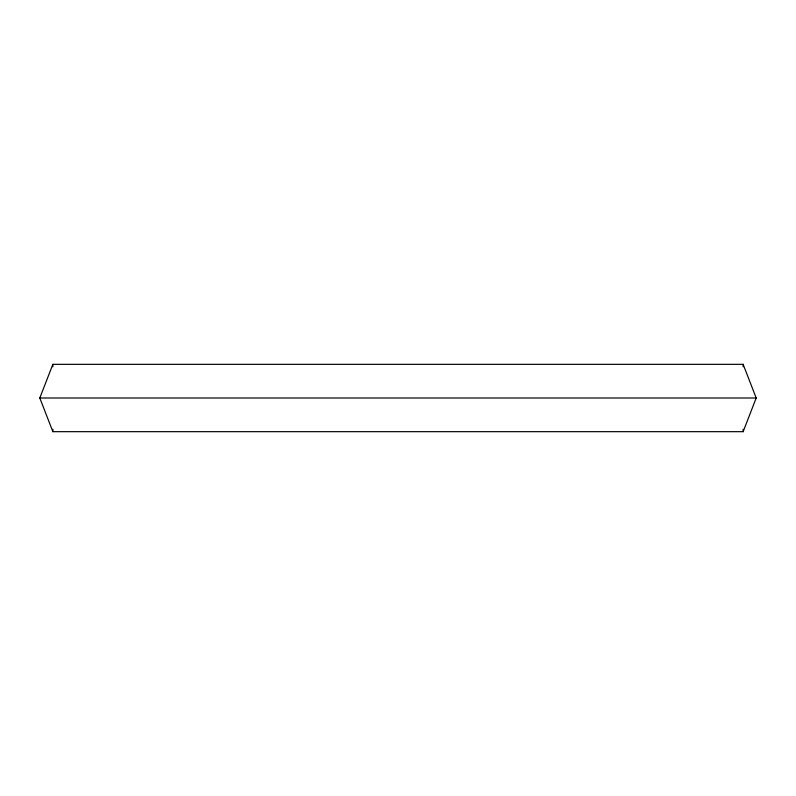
<?xml version="1.0" encoding="UTF-8"?>
<svg xmlns="http://www.w3.org/2000/svg" width="796" height="796" viewBox="0 0 796 796"><rect width="100%" height="100%" fill="white"/><g stroke="black" fill="none" stroke-linecap="round" stroke-linejoin="round"><path stroke-width="1.19" d="M39.8 398L52.864 364.329L743.136 364.329L756.2 398L743.136 431.671L52.864 431.671L39.8 398L756.2 398M743.136 364.329L743.136 366.777M743.136 429.223L743.136 431.671M52.864 364.329L52.864 366.777M52.864 429.223L52.864 431.671"/></g></svg>
